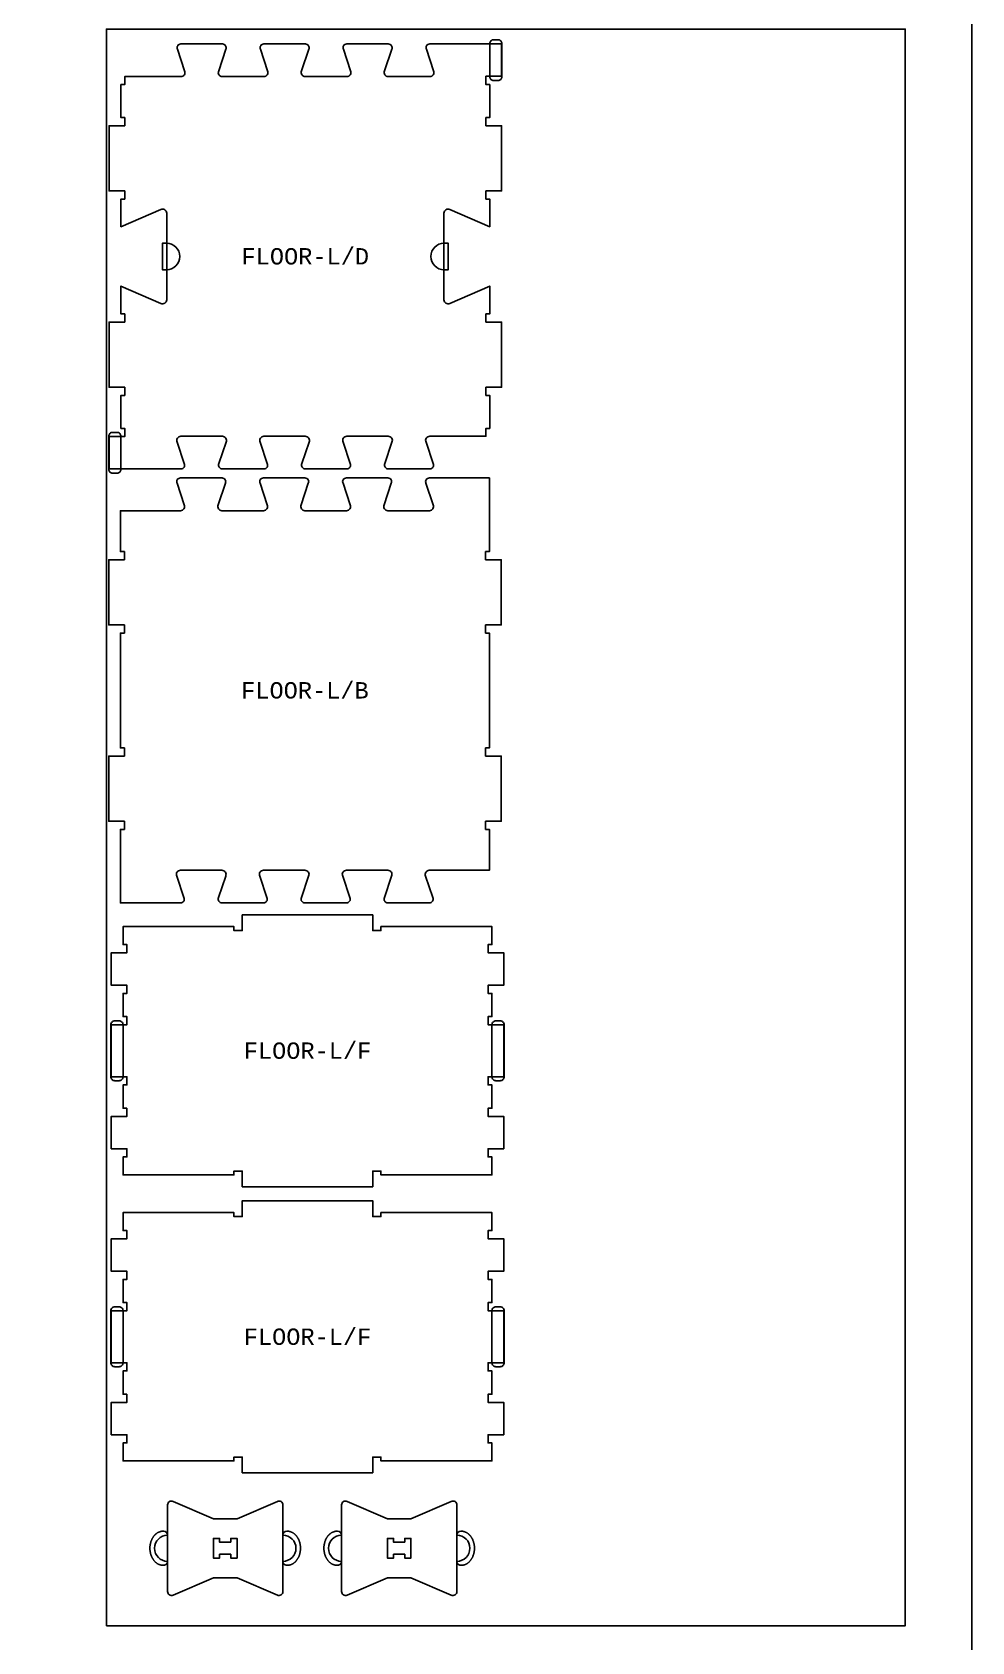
# Model space of a CAD drawing. Extents: x -30 to 12678, y 0 to 23683.
# Drawn here: x 5738 to 7173, y 1266 to 3726 of the extents above; entities that cross this region are included whole.
import ezdxf

# ---------------------------------------------------------------- set-up
doc = ezdxf.new("R2010")
doc.units = 0
for name, color, linetype in [('0_SHEET_SPRUCEPLY_2440X122', 1, 'CONTINUOUS'), ('1_ANYTOOL_1MMDEEP_LABELS_S', 2, 'CONTINUOUS'), ('3_ANYTOOL_CUTTHROUGH_INSID', 4, 'CONTINUOUS'), ('4_ANYTOOL_CUTTHROUGH_OUTSI', 5, 'CONTINUOUS'), ('5_ANYTOOL_HALF_MILL_9MM_IN', 3, 'CONTINUOUS'), ('DONOTCUT', 7, 'CONTINUOUS')]:
    doc.layers.add(name, color=color, linetype=linetype)
doc.styles.add('MONOTXT_REGULAR', font='')
doc.styles.get('MONOTXT_REGULAR').set_extended_font_data('Monotxt')

msp = doc.modelspace()

# ---------------------------------------------------------------- linework, layer by layer
at = {"layer": '0_SHEET_SPRUCEPLY_2440X122'}
msp.add_lwpolyline([(5851.5, 1290.9), (7071.5, 1290.9), (7071.5, 3730.9), (5851.5, 3730.9)], close=True, dxfattribs=at)
at = {"layer": '3_ANYTOOL_CUTTHROUGH_INSID'}
for points in [[(6041.4, 1418.8), (6024.4, 1418.7), (6024.4, 1424.5), (6014.9, 1424.5), (6014.9, 1394.4), (6024.4, 1394.4), (6024.4, 1400.2), (6041.4, 1400.3), (6041.4, 1394.5), (6050.9, 1394.5), (6050.9, 1424.5), (6041.4, 1424.5)], [(6307.1, 1418.8), (6290, 1418.7), (6290, 1424.5), (6280.6, 1424.5), (6280.6, 1394.4), (6290, 1394.4), (6290, 1400.2), (6307.1, 1400.3), (6307.1, 1394.5), (6316.6, 1394.5), (6316.6, 1424.5), (6307.1, 1424.5)]]:
    msp.add_lwpolyline(points, close=True, dxfattribs=at)
at = {"layer": '4_ANYTOOL_CUTTHROUGH_OUTSI'}
for points in [[(6375.7, 3455.3, 0.539734), (6367, 3449.6), (6367, 3317.2, 0.539734), (6375.7, 3311.4), (6437, 3338), (6437, 3295.6), (6431, 3295.6), (6431, 3283.1), (6455, 3283.1), (6455, 3183.6), (6431, 3183.6), (6431, 3171.1), (6437, 3171.1), (6437, 3120.6), (6431, 3120.6), (6431, 3108.6), (6345.2, 3108.6), (6345.2, 3108.6, 0.550446), (6339.6, 3099.7), (6350.5, 3066.9), (6350.5, 3066.8), (6350.5, 3066.8, -0.551268), (6345.3, 3058.6), (6281.9, 3058.6, -0.551268), (6276.7, 3066.8), (6276.7, 3066.9), (6287.6, 3099.7), (6287.6, 3099.7, 0.550446), (6281.9, 3108.6), (6218.5, 3108.6, 0.550446), (6212.9, 3099.7), (6223.8, 3066.9), (6223.8, 3066.8), (6223.8, 3066.8, -0.551268), (6218.6, 3058.6), (6155.2, 3058.6, -0.551268), (6150, 3066.8), (6150, 3066.9), (6150, 3066.9), (6160.9, 3099.7), (6160.9, 3099.7, 0.550446), (6155.2, 3108.6), (6091.8, 3108.6, 0.550446), (6086.2, 3099.7), (6097.1, 3066.9), (6097.1, 3066.9), (6097.1, 3066.8), (6097.1, 3066.8, -0.551268), (6091.9, 3058.6), (6028.5, 3058.6, -0.551268), (6023.3, 3066.8), (6023.3, 3066.9), (6034.2, 3099.7), (6034.2, 3099.7, 0.550446), (6028.5, 3108.6), (5965.1, 3108.6, 0.550446), (5959.5, 3099.7), (5970.4, 3066.9), (5970.4, 3066.9), (5970.4, 3066.8), (5970.4, 3066.8, -0.551268), (5965.2, 3058.6), (5855.5, 3058.6), (5855.5, 3108.1), (5879.5, 3108.1), (5879.5, 3120.6), (5873.5, 3120.6), (5873.5, 3171.1), (5879.5, 3171.1), (5879.5, 3183.6), (5855.5, 3183.6), (5855.5, 3283.1), (5879.5, 3283.1), (5879.5, 3295.6), (5873.5, 3295.6), (5873.5, 3338), (5934.7, 3311.4), (5934.7, 3311.4, 0.539734), (5943.5, 3317.2), (5943.5, 3449.6, 0.539734), (5934.7, 3455.3), (5873.5, 3428.7), (5873.5, 3471.1), (5879.5, 3471.1), (5879.5, 3483.6), (5855.5, 3483.6), (5855.5, 3583.1), (5879.5, 3583.1), (5879.5, 3595.6), (5873.5, 3595.6), (5873.5, 3646.1), (5879.5, 3646.1), (5879.5, 3658.1), (5965.2, 3658.1), (5965.2, 3658.1, 0.550446), (5970.9, 3667), (5960, 3699.9), (5960, 3699.9), (5960, 3699.9), (5960, 3699.9, -0.551268), (5965.2, 3708.1), (6028.6, 3708.1, -0.551268), (6033.8, 3699.9), (6033.8, 3699.9), (6022.9, 3667), (6022.9, 3667, 0.550446), (6028.5, 3658.1), (6091.9, 3658.1, 0.550446), (6097.6, 3667), (6086.7, 3699.9), (6086.7, 3699.9), (6086.7, 3699.9, -0.551268), (6091.9, 3708.1), (6155.3, 3708.1, -0.551268), (6160.5, 3699.9), (6160.5, 3699.9), (6149.6, 3667), (6149.6, 3667, 0.550446), (6155.2, 3658.1), (6218.6, 3658.1, 0.550446), (6224.3, 3667), (6213.4, 3699.9), (6213.4, 3699.9), (6213.4, 3699.9, -0.551268), (6218.6, 3708.1), (6282, 3708.1, -0.551268), (6287.2, 3699.9), (6287.2, 3699.9), (6276.3, 3667), (6276.3, 3667, 0.550446), (6281.9, 3658.1), (6345.3, 3658.1, 0.550446), (6351, 3667), (6340.1, 3699.9), (6340.1, 3699.9), (6340.1, 3699.9, -0.551268), (6345.3, 3708.1), (6455, 3708.1), (6455, 3658.6), (6431, 3658.6), (6431, 3646.1), (6437, 3646.1), (6437, 3595.6), (6431, 3595.6), (6431, 3583.1), (6455, 3583.1), (6455, 3483.6), (6431, 3483.6), (6431, 3471.1), (6437, 3471.1), (6437, 3428.7), (6375.7, 3455.3)], [(5964.6, 2994.9, 0.550446), (5970.3, 3003.8), (5959.4, 3036.7), (5959.4, 3036.7), (5959.4, 3036.7), (5959.4, 3036.7, -0.551268), (5964.6, 3044.9), (6028, 3044.9, -0.551268), (6033.1, 3036.7), (6033.1, 3036.7), (6022.3, 3003.8), (6022.3, 3003.8, 0.550446), (6027.9, 2994.9), (6091.3, 2994.9, 0.550446), (6097, 3003.8), (6086.1, 3036.7), (6086.1, 3036.7), (6086.1, 3036.7, -0.551268), (6091.3, 3044.9), (6154.7, 3044.9, -0.551268), (6159.8, 3036.7), (6159.8, 3036.7), (6149, 3003.8), (6149, 3003.8, 0.550446), (6154.6, 2994.9), (6218, 2994.9, 0.550446), (6223.7, 3003.8), (6212.8, 3036.7), (6212.8, 3036.7), (6212.8, 3036.7, -0.551268), (6218, 3044.9), (6281.4, 3044.9, -0.551268), (6286.5, 3036.7), (6286.5, 3036.7), (6286.5, 3036.7), (6275.7, 3003.8), (6275.7, 3003.8, 0.550446), (6281.3, 2994.9), (6344.7, 2994.9, 0.550446), (6350.4, 3003.8), (6339.5, 3036.7), (6339.5, 3036.7), (6339.5, 3036.7, -0.551268), (6344.7, 3044.9), (6436.3, 3044.9), (6436.4, 2932.4), (6430.4, 2932.4), (6430.4, 2919.9), (6454.4, 2919.9), (6454.4, 2820.4), (6430.4, 2820.4), (6430.4, 2807.9), (6436.4, 2807.9), (6436.4, 2632.4), (6430.4, 2632.4), (6430.4, 2619.9), (6454.4, 2619.9), (6454.4, 2520.4), (6430.4, 2520.4), (6430.4, 2507.9), (6436.4, 2507.9), (6436.4, 2445.4), (6344.6, 2445.4), (6344.6, 2445.4, 0.550446), (6339, 2436.5), (6349.8, 2403.7), (6349.9, 2403.7), (6349.9, 2403.6), (6349.9, 2403.6, -0.551268), (6344.7, 2395.4), (6281.3, 2395.4, -0.551268), (6276.1, 2403.6), (6276.1, 2403.7), (6276.1, 2403.7), (6287, 2436.5), (6287, 2436.5, 0.550446), (6281.3, 2445.4), (6217.9, 2445.4, 0.550446), (6212.3, 2436.5), (6223.2, 2403.7), (6223.2, 2403.6), (6223.2, 2403.6, -0.551268), (6218, 2395.4), (6154.6, 2395.4, -0.551268), (6149.4, 2403.6), (6149.4, 2403.7), (6160.3, 2436.5), (6160.3, 2436.5, 0.550446), (6154.6, 2445.4), (6091.2, 2445.4, 0.550446), (6085.6, 2436.5), (6096.4, 2403.7), (6096.5, 2403.7), (6096.5, 2403.6), (6096.5, 2403.6, -0.551268), (6091.3, 2395.4), (6027.9, 2395.4, -0.551268), (6022.7, 2403.6), (6022.7, 2403.7), (6033.6, 2436.5), (6033.6, 2436.5, 0.550446), (6027.9, 2445.4), (5964.5, 2445.4, 0.550446), (5958.9, 2436.5), (5969.8, 2403.7), (5969.8, 2403.6), (5969.8, 2403.6, -0.551268), (5964.6, 2395.4), (5872.9, 2395.4), (5872.9, 2507.9), (5878.9, 2507.9), (5878.9, 2520.4), (5854.9, 2520.4), (5854.9, 2619.9), (5878.9, 2619.9), (5878.9, 2632.4), (5872.9, 2632.4), (5872.9, 2807.9), (5878.9, 2807.9), (5878.9, 2820.4), (5854.9, 2820.4), (5854.9, 2919.9), (5878.9, 2919.9), (5878.9, 2932.4), (5872.9, 2932.4), (5872.9, 2994.9), (5964.6, 2994.9)], [(6120.9, 1343.2, -0.539734), (6112.5, 1337.7), (6050.9, 1364.4), (6014.9, 1364.4), (5953.3, 1337.7, -0.539734), (5944.9, 1343.2), (5944.9, 1389.4, -1), (5944.9, 1429.4), (5944.9, 1475.6, -0.539734), (5953.3, 1481.1), (6014.9, 1454.4), (6050.9, 1454.4), (6112.5, 1481.1, -0.539734), (6120.9, 1475.6), (6120.9, 1429.4, -1), (6120.9, 1389.4)], [(6386.6, 1343.2, -0.539734), (6378.2, 1337.7), (6316.6, 1364.4), (6280.6, 1364.4), (6219, 1337.7, -0.539734), (6210.6, 1343.2), (6210.6, 1389.4, -1), (6210.6, 1429.4), (6210.6, 1475.6, -0.539734), (6219, 1481.1), (6280.6, 1454.4), (6316.6, 1454.4), (6378.2, 1481.1, -0.539734), (6386.6, 1475.6), (6386.6, 1429.4, -1), (6386.6, 1389.4)]]:
    msp.add_lwpolyline(points, format="xyb", close=True, dxfattribs=at)
for points in [[(5882.8, 2081.8), (5876.8, 2081.8), (5876.8, 2117.3), (5882.8, 2117.3), (5882.8, 2129.8), (5858.8, 2129.8), (5858.8, 2209.3), (5882.8, 2209.3), (5882.8, 2221.8), (5876.8, 2221.8), (5876.8, 2257.3), (5882.8, 2257.3), (5882.8, 2269.8), (5858.8, 2269.8), (5858.8, 2319.3), (5882.8, 2319.3), (5882.8, 2331.8), (5876.8, 2331.8), (5876.8, 2359.3), (6046.3, 2359.3), (6046.3, 2353.3), (6058.8, 2353.3), (6058.8, 2377.3), (6258.3, 2377.3), (6258.3, 2353.3), (6270.8, 2353.3), (6270.8, 2359.3), (6440.3, 2359.3), (6440.3, 2331.8), (6434.3, 2331.8), (6434.3, 2319.3), (6458.3, 2319.3), (6458.3, 2269.8), (6434.3, 2269.8), (6434.3, 2257.3), (6440.3, 2257.3), (6440.3, 2221.8), (6434.3, 2221.8), (6434.3, 2209.3), (6458.3, 2209.3), (6458.3, 2129.8), (6434.3, 2129.8), (6434.3, 2117.3), (6440.3, 2117.3), (6440.3, 2081.8), (6434.3, 2081.8), (6434.3, 2069.3), (6458.3, 2069.3), (6458.3, 2019.8), (6434.3, 2019.8), (6434.3, 2007.3), (6440.3, 2007.3), (6440.3, 1979.8), (6270.8, 1979.8), (6270.8, 1985.8), (6258.3, 1985.8), (6258.3, 1961.8), (6058.8, 1961.8), (6058.8, 1985.8), (6046.3, 1985.8), (6046.3, 1979.8), (5876.8, 1979.8), (5876.8, 2007.3), (5882.8, 2007.3), (5882.8, 2019.8), (5858.8, 2019.8), (5858.8, 2069.3), (5882.8, 2069.3)], [(5882.8, 1644.8), (5876.8, 1644.8), (5876.8, 1680.3), (5882.8, 1680.3), (5882.8, 1692.8), (5858.8, 1692.8), (5858.8, 1772.3), (5882.8, 1772.3), (5882.8, 1784.8), (5876.8, 1784.8), (5876.8, 1820.3), (5882.8, 1820.3), (5882.8, 1832.8), (5858.8, 1832.8), (5858.8, 1882.3), (5882.8, 1882.3), (5882.8, 1894.8), (5876.8, 1894.8), (5876.8, 1922.3), (6046.3, 1922.3), (6046.3, 1916.3), (6058.8, 1916.3), (6058.8, 1940.3), (6258.3, 1940.3), (6258.3, 1916.3), (6270.8, 1916.3), (6270.8, 1922.3), (6440.3, 1922.3), (6440.3, 1894.8), (6434.3, 1894.8), (6434.3, 1882.3), (6458.3, 1882.3), (6458.3, 1832.8), (6434.3, 1832.8), (6434.3, 1820.3), (6440.3, 1820.3), (6440.3, 1784.8), (6434.3, 1784.8), (6434.3, 1772.3), (6458.3, 1772.3), (6458.3, 1692.8), (6434.3, 1692.8), (6434.3, 1680.3), (6440.3, 1680.3), (6440.3, 1644.8), (6434.3, 1644.8), (6434.3, 1632.3), (6458.3, 1632.3), (6458.3, 1582.8), (6434.3, 1582.8), (6434.3, 1570.3), (6440.3, 1570.3), (6440.3, 1542.8), (6270.8, 1542.8), (6270.8, 1548.8), (6258.3, 1548.8), (6258.3, 1524.8), (6058.8, 1524.8), (6058.8, 1548.8), (6046.3, 1548.8), (6046.3, 1542.8), (5876.8, 1542.8), (5876.8, 1570.3), (5882.8, 1570.3), (5882.8, 1582.8), (5858.8, 1582.8), (5858.8, 1632.3), (5882.8, 1632.3)]]:
    msp.add_lwpolyline(points, close=True, dxfattribs=at)
at = {"layer": '5_ANYTOOL_HALF_MILL_9MM_IN'}
for points in [[(6455.5, 3658.1, -0.414214), (6449.5, 3652.1), (6443, 3652.1, -0.414214), (6437, 3658.1), (6437, 3708.6, -0.414214), (6443, 3714.6), (6449.5, 3714.6, -0.414214), (6455.5, 3708.6)], [(5943.2, 3363.1, 1), (5943.2, 3403.6), (5937, 3403.6), (5937, 3363.1)], [(6367.2, 3363.1, -1), (6367.2, 3403.6), (6373.5, 3403.6), (6373.5, 3363.1)], [(5855, 3058.1, 0.414214), (5861, 3052.1), (5867.5, 3052.1, 0.414214), (5873.5, 3058.1), (5873.5, 3108.6, 0.414214), (5867.5, 3114.6), (5861, 3114.6, 0.414214), (5855, 3108.6)], [(5858.3, 2129.8, 0.414214), (5864.3, 2123.8), (5870.8, 2123.8, 0.414214), (5876.8, 2129.8), (5876.8, 2209.3, 0.414214), (5870.8, 2215.3), (5864.3, 2215.3, 0.414214), (5858.3, 2209.3)], [(6458.8, 2129.8, -0.414214), (6452.8, 2123.8), (6446.3, 2123.8, -0.414214), (6440.3, 2129.8), (6440.3, 2209.3, -0.414214), (6446.3, 2215.3), (6452.8, 2215.3, -0.414214), (6458.8, 2209.3)], [(5858.3, 1692.8, 0.414214), (5864.3, 1686.8), (5870.8, 1686.8, 0.414214), (5876.8, 1692.8), (5876.8, 1772.3, 0.414214), (5870.8, 1778.3), (5864.3, 1778.3, 0.414214), (5858.3, 1772.3)], [(6458.8, 1692.8, -0.414214), (6452.8, 1686.8), (6446.3, 1686.8, -0.414214), (6440.3, 1692.8), (6440.3, 1772.3, -0.414214), (6446.3, 1778.3), (6452.8, 1778.3, -0.414214), (6458.8, 1772.3)], [(5937.9, 1383.4), (5937.5, 1383.4), (5937, 1383.5), (5936.6, 1383.5), (5936.1, 1383.5), (5935.6, 1383.6), (5935.2, 1383.7), (5934.7, 1383.8), (5934.3, 1383.9), (5933.8, 1384), (5933.3, 1384.1), (5932.9, 1384.3), (5932.4, 1384.4), (5931.9, 1384.6), (5931.5, 1384.8), (5931, 1385), (5930.5, 1385.3), (5930.1, 1385.5), (5929.6, 1385.8), (5929.2, 1386), (5928.7, 1386.3), (5928.3, 1386.6), (5927.8, 1387), (5927.4, 1387.3), (5927, 1387.7), (5926.5, 1388), (5926.1, 1388.4), (5925.7, 1388.8), (5925.3, 1389.2), (5924.9, 1389.7), (5924.5, 1390.1), (5924.1, 1390.6), (5923.8, 1391), (5923.4, 1391.5), (5923.1, 1392), (5922.7, 1392.5), (5922.4, 1393), (5922.1, 1393.6), (5921.8, 1394.1), (5921.5, 1394.7), (5921.2, 1395.2), (5920.9, 1395.8), (5920.6, 1396.3), (5920.4, 1396.9), (5920.2, 1397.5), (5919.9, 1398.1), (5919.7, 1398.7), (5919.5, 1399.3), (5919.3, 1399.9), (5919.1, 1400.5), (5919, 1401.1), (5918.8, 1401.7), (5918.7, 1402.3), (5918.6, 1402.9), (5918.4, 1403.5), (5918.3, 1404.1), (5918.3, 1404.7), (5918.2, 1405.3), (5918.1, 1405.9), (5918, 1406.5), (5918, 1407.1), (5918, 1407.7), (5917.9, 1408.3), (5917.9, 1409.4), (5917.9, 1410.6), (5918, 1411.2), (5918, 1411.8), (5918, 1412.4), (5918.1, 1413), (5918.2, 1413.6), (5918.3, 1414.2), (5918.3, 1414.8), (5918.5, 1415.4), (5918.6, 1416), (5918.7, 1416.6), (5918.8, 1417.2), (5919, 1417.8), (5919.2, 1418.4), (5919.3, 1419), (5919.5, 1419.6), (5919.7, 1420.2), (5919.9, 1420.8), (5920.2, 1421.4), (5920.4, 1422), (5920.6, 1422.5), (5920.9, 1423.1), (5921.2, 1423.7), (5921.5, 1424.2), (5921.8, 1424.8), (5922.1, 1425.3), (5922.4, 1425.8), (5922.7, 1426.3), (5923.1, 1426.8), (5923.4, 1427.3), (5923.8, 1427.8), (5924.2, 1428.3), (5924.5, 1428.7), (5924.9, 1429.2), (5925.3, 1429.6), (5925.7, 1430), (5926.1, 1430.4), (5926.6, 1430.8), (5927, 1431.2), (5927.4, 1431.5), (5927.9, 1431.9), (5928.3, 1432.2), (5928.7, 1432.5), (5929.2, 1432.8), (5929.7, 1433.1), (5930.1, 1433.4), (5930.6, 1433.6), (5931, 1433.8), (5931.5, 1434), (5932, 1434.2), (5932.4, 1434.4), (5932.9, 1434.6), (5933.4, 1434.7), (5933.8, 1434.9), (5934.3, 1435), (5934.8, 1435.1), (5935.2, 1435.2), (5935.7, 1435.3), (5936.1, 1435.3), (5936.6, 1435.4), (5937.1, 1435.4), (5937.5, 1435.4), (5937.9, 1435.4), (5938.9, 1435.4, -0.413668), (5944.9, 1429.4), (5944.9, 1389.4, -0.41476), (5938.9, 1383.4)], [(6127.9, 1383.4), (6128.3, 1383.4), (6128.8, 1383.5), (6129.2, 1383.5), (6129.7, 1383.5), (6130.1, 1383.6), (6130.6, 1383.7), (6131, 1383.8), (6131.5, 1383.9), (6132, 1384), (6132.4, 1384.1), (6132.9, 1384.3), (6133.4, 1384.4), (6133.8, 1384.6), (6134.3, 1384.8), (6134.8, 1385), (6135.2, 1385.3), (6135.7, 1385.5), (6136.1, 1385.8), (6136.6, 1386), (6137, 1386.3), (6137.5, 1386.6), (6137.9, 1387), (6138.4, 1387.3), (6138.8, 1387.7), (6139.2, 1388), (6139.6, 1388.4), (6140.1, 1388.8), (6140.5, 1389.2), (6140.9, 1389.7), (6141.2, 1390.1), (6141.6, 1390.6), (6142, 1391), (6142.4, 1391.5), (6142.7, 1392), (6143, 1392.5), (6143.4, 1393), (6143.7, 1393.6), (6144, 1394.1), (6144.3, 1394.7), (6144.6, 1395.2), (6144.9, 1395.8), (6145.1, 1396.3), (6145.4, 1396.9), (6145.6, 1397.5), (6145.8, 1398.1), (6146.1, 1398.7), (6146.3, 1399.3), (6146.4, 1399.9), (6146.6, 1400.5), (6146.8, 1401.1), (6146.9, 1401.7), (6147.1, 1402.3), (6147.2, 1402.9), (6147.3, 1403.5), (6147.4, 1404.1), (6147.5, 1404.7), (6147.6, 1405.3), (6147.7, 1405.9), (6147.7, 1406.5), (6147.8, 1407.1), (6147.8, 1407.7), (6147.8, 1408.3), (6147.8, 1409.4), (6147.8, 1410.6), (6147.8, 1411.2), (6147.8, 1411.8), (6147.7, 1412.4), (6147.7, 1413), (6147.6, 1413.6), (6147.5, 1414.2), (6147.4, 1414.8), (6147.3, 1415.4), (6147.2, 1416), (6147.1, 1416.6), (6146.9, 1417.2), (6146.8, 1417.8), (6146.6, 1418.4), (6146.4, 1419), (6146.3, 1419.6), (6146, 1420.2), (6145.8, 1420.8), (6145.6, 1421.4), (6145.4, 1422), (6145.1, 1422.5), (6144.9, 1423.1), (6144.6, 1423.7), (6144.3, 1424.2), (6144, 1424.8), (6143.7, 1425.3), (6143.4, 1425.8), (6143, 1426.3), (6142.7, 1426.8), (6142.3, 1427.3), (6142, 1427.8), (6141.6, 1428.3), (6141.2, 1428.7), (6140.8, 1429.2), (6140.4, 1429.6), (6140, 1430), (6139.6, 1430.4), (6139.2, 1430.8), (6138.8, 1431.2), (6138.3, 1431.5), (6137.9, 1431.9), (6137.5, 1432.2), (6137, 1432.5), (6136.6, 1432.8), (6136.1, 1433.1), (6135.7, 1433.4), (6135.2, 1433.6), (6134.7, 1433.8), (6134.3, 1434), (6133.8, 1434.2), (6133.3, 1434.4), (6132.9, 1434.6), (6132.4, 1434.7), (6131.9, 1434.9), (6131.5, 1435), (6131, 1435.1), (6130.5, 1435.2), (6130.1, 1435.3), (6129.6, 1435.3), (6129.2, 1435.4), (6128.7, 1435.4), (6128.3, 1435.4), (6127.8, 1435.4), (6126.9, 1435.4, 0.413668), (6120.9, 1429.4), (6120.9, 1389.4, 0.41476), (6126.9, 1383.4)], [(6203.6, 1383.4), (6203.1, 1383.4), (6202.7, 1383.5), (6202.2, 1383.5), (6201.8, 1383.5), (6201.3, 1383.6), (6200.9, 1383.7), (6200.4, 1383.8), (6200, 1383.9), (6199.5, 1384), (6199, 1384.1), (6198.6, 1384.3), (6198.1, 1384.4), (6197.6, 1384.6), (6197.2, 1384.8), (6196.7, 1385), (6196.2, 1385.3), (6195.8, 1385.5), (6195.3, 1385.8), (6194.9, 1386), (6194.4, 1386.3), (6194, 1386.6), (6193.5, 1387), (6193.1, 1387.3), (6192.7, 1387.7), (6192.2, 1388), (6191.8, 1388.4), (6191.4, 1388.8), (6191, 1389.2), (6190.6, 1389.7), (6190.2, 1390.1), (6189.8, 1390.6), (6189.5, 1391), (6189.1, 1391.5), (6188.7, 1392), (6188.4, 1392.5), (6188.1, 1393), (6187.8, 1393.6), (6187.4, 1394.1), (6187.2, 1394.7), (6186.9, 1395.2), (6186.6, 1395.8), (6186.3, 1396.3), (6186.1, 1396.9), (6185.8, 1397.5), (6185.6, 1398.1), (6185.4, 1398.7), (6185.2, 1399.3), (6185, 1399.9), (6184.8, 1400.5), (6184.7, 1401.1), (6184.5, 1401.7), (6184.4, 1402.3), (6184.3, 1402.9), (6184.1, 1403.5), (6184, 1404.1), (6183.9, 1404.7), (6183.9, 1405.3), (6183.8, 1405.9), (6183.7, 1406.5), (6183.7, 1407.1), (6183.7, 1407.7), (6183.6, 1408.3), (6183.6, 1409.4), (6183.6, 1410.6), (6183.7, 1411.2), (6183.7, 1411.8), (6183.7, 1412.4), (6183.8, 1413), (6183.9, 1413.6), (6183.9, 1414.2), (6184, 1414.8), (6184.1, 1415.4), (6184.3, 1416), (6184.4, 1416.6), (6184.5, 1417.2), (6184.7, 1417.8), (6184.8, 1418.4), (6185, 1419), (6185.2, 1419.6), (6185.4, 1420.2), (6185.6, 1420.8), (6185.8, 1421.4), (6186.1, 1422), (6186.3, 1422.5), (6186.6, 1423.1), (6186.9, 1423.7), (6187.2, 1424.2), (6187.5, 1424.8), (6187.8, 1425.3), (6188.1, 1425.8), (6188.4, 1426.3), (6188.8, 1426.8), (6189.1, 1427.3), (6189.5, 1427.8), (6189.8, 1428.3), (6190.2, 1428.7), (6190.6, 1429.2), (6191, 1429.6), (6191.4, 1430), (6191.8, 1430.4), (6192.3, 1430.8), (6192.7, 1431.2), (6193.1, 1431.5), (6193.5, 1431.9), (6194, 1432.2), (6194.4, 1432.5), (6194.9, 1432.8), (6195.3, 1433.1), (6195.8, 1433.4), (6196.3, 1433.6), (6196.7, 1433.8), (6197.2, 1434), (6197.7, 1434.2), (6198.1, 1434.4), (6198.6, 1434.6), (6199.1, 1434.7), (6199.5, 1434.9), (6200, 1435), (6200.5, 1435.1), (6200.9, 1435.2), (6201.4, 1435.3), (6201.8, 1435.3), (6202.3, 1435.4), (6202.7, 1435.4), (6203.2, 1435.4), (6203.6, 1435.4), (6204.6, 1435.4, -0.413668), (6210.6, 1429.4), (6210.6, 1389.4, -0.41476), (6204.6, 1383.4)], [(6393.6, 1383.4), (6394, 1383.4), (6394.5, 1383.5), (6394.9, 1383.5), (6395.4, 1383.5), (6395.8, 1383.6), (6396.3, 1383.7), (6396.7, 1383.8), (6397.2, 1383.9), (6397.7, 1384), (6398.1, 1384.1), (6398.6, 1384.3), (6399.1, 1384.4), (6399.5, 1384.6), (6400, 1384.8), (6400.5, 1385), (6400.9, 1385.3), (6401.4, 1385.5), (6401.8, 1385.8), (6402.3, 1386), (6402.7, 1386.3), (6403.2, 1386.6), (6403.6, 1387), (6404.1, 1387.3), (6404.5, 1387.7), (6404.9, 1388), (6405.3, 1388.4), (6405.7, 1388.8), (6406.2, 1389.2), (6406.5, 1389.7), (6406.9, 1390.1), (6407.3, 1390.6), (6407.7, 1391), (6408, 1391.5), (6408.4, 1392), (6408.7, 1392.5), (6409.1, 1393), (6409.4, 1393.6), (6409.7, 1394.1), (6410, 1394.7), (6410.3, 1395.2), (6410.6, 1395.8), (6410.8, 1396.3), (6411.1, 1396.9), (6411.3, 1397.5), (6411.5, 1398.1), (6411.7, 1398.7), (6411.9, 1399.3), (6412.1, 1399.9), (6412.3, 1400.5), (6412.5, 1401.1), (6412.6, 1401.7), (6412.8, 1402.3), (6412.9, 1402.9), (6413, 1403.5), (6413.1, 1404.1), (6413.2, 1404.7), (6413.3, 1405.3), (6413.4, 1405.9), (6413.4, 1406.5), (6413.5, 1407.1), (6413.5, 1407.7), (6413.5, 1408.3), (6413.5, 1409.4), (6413.5, 1410.6), (6413.5, 1411.2), (6413.5, 1411.8), (6413.4, 1412.4), (6413.4, 1413), (6413.3, 1413.6), (6413.2, 1414.2), (6413.1, 1414.8), (6413, 1415.4), (6412.9, 1416), (6412.8, 1416.6), (6412.6, 1417.2), (6412.5, 1417.8), (6412.3, 1418.4), (6412.1, 1419), (6411.9, 1419.6), (6411.7, 1420.2), (6411.5, 1420.8), (6411.3, 1421.4), (6411.1, 1422), (6410.8, 1422.5), (6410.5, 1423.1), (6410.3, 1423.7), (6410, 1424.2), (6409.7, 1424.8), (6409.4, 1425.3), (6409.1, 1425.8), (6408.7, 1426.3), (6408.4, 1426.8), (6408, 1427.3), (6407.7, 1427.8), (6407.3, 1428.3), (6406.9, 1428.7), (6406.5, 1429.2), (6406.1, 1429.6), (6405.7, 1430), (6405.3, 1430.4), (6404.9, 1430.8), (6404.5, 1431.2), (6404, 1431.5), (6403.6, 1431.9), (6403.2, 1432.2), (6402.7, 1432.5), (6402.3, 1432.8), (6401.8, 1433.1), (6401.3, 1433.4), (6400.9, 1433.6), (6400.4, 1433.8), (6400, 1434), (6399.5, 1434.2), (6399, 1434.4), (6398.6, 1434.6), (6398.1, 1434.7), (6397.6, 1434.9), (6397.2, 1435), (6396.7, 1435.1), (6396.2, 1435.2), (6395.8, 1435.3), (6395.3, 1435.3), (6394.9, 1435.4), (6394.4, 1435.4), (6394, 1435.4), (6393.5, 1435.4), (6392.6, 1435.4, 0.413668), (6386.6, 1429.4), (6386.6, 1389.4, 0.41476), (6392.6, 1383.4)]]:
    msp.add_lwpolyline(points, format="xyb", close=True, dxfattribs=at)
at = {"layer": 'DONOTCUT'}
msp.add_lwpolyline([(0, 0), (7173.1, 0), (7173.1, 5593.4), (0, 5593.4)], close=True, dxfattribs=at)

# ---------------------------------------------------------------- texts
at = {"layer": '1_ANYTOOL_1MMDEEP_LABELS_S', "char_height": 25, "attachment_point": 5, "style": 'MONOTXT_REGULAR'}
for s, insert, width in [('FLOOR-L/D', (6155.2, 3383.4), 486.757), ('FLOOR-L/B', (6154.6, 2720.2), 486.757), ('FLOOR-L/F', (6158.6, 2169.6), 486.216), ('FLOOR-L/F', (6158.6, 1732.5), 486.216)]:
    msp.add_mtext(s, dxfattribs=dict(at, insert=insert, width=width))

doc.saveas('drawing.dxf')
